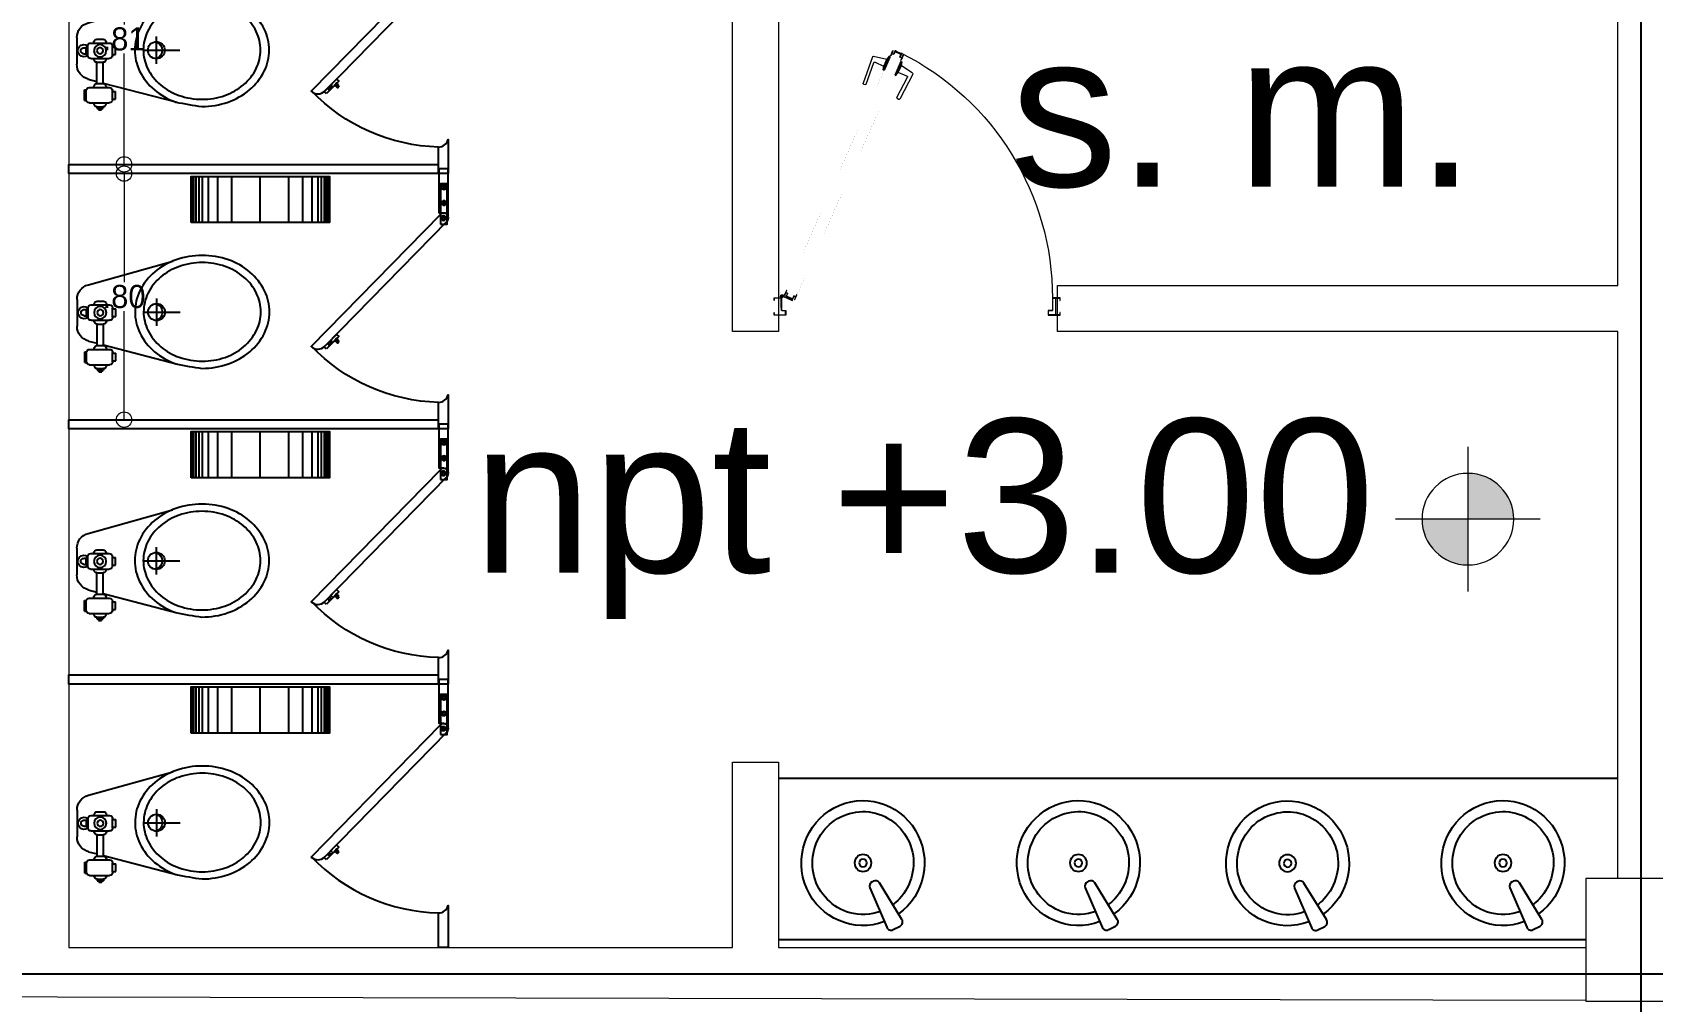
# Model space of a CAD drawing. Header units: millimetres. Extents: x 744843 to 745492, y 2520966 to 2521458.
# Drawn here: x 745421.11 to 745426.37, y 2521101.43 to 2521104.58 of the extents above; entities that cross this region are included whole.
import ezdxf

# ---------------------------------------------------------------- set-up
doc = ezdxf.new("R2010")
doc.units = ezdxf.units.MM
doc.header["$PDMODE"] = 35
doc.header["$PDSIZE"] = 1
for name, color, linetype, lineweight in [('A-Columnas_Secun', 74, 'Continuous', 20), ('A_Cotas_Interiores', 8, 'Continuous', 20), ('A_Muros', 30, 'Continuous', 20), ('A_Niveles', 1, 'Continuous', 20), ('A_Puertas', 8, 'Continuous', 0), ('A_Textos', 4, 'Continuous', 20)]:
    doc.layers.add(name, color=color, linetype=linetype, lineweight=lineweight)
for name, color, linetype in [('A_Ejes', 8, 'Continuous'), ('A_Mamparas de Baño', 43, 'Continuous'), ('A_Muebles_fijos', 8, 'Continuous')]:
    doc.layers.add(name, color=color, linetype=linetype)
doc.styles.add('Arial', font='arial.ttf', dxfattribs={"height": 1})
doc.styles.add('escal 300', font='arial.ttf', dxfattribs={"height": 0.5})
doc.dimstyles.new('EJES', dxfattribs={"dimtxt": 0.25, "dimasz": 0.25, "dimexe": 0.5, "dimexo": 0.25, "dimgap": 0.01, "dimtad": 0, "dimtih": 1, "dimtoh": 1, "dimzin": 4, "dimdsep": 46, "dimtxsty": 'Standard', "dimblk": 'ORIGIN', "dimcen": 0.09, "dimclrd": 8, "dimclre": 8, "dimclrt": 4, "dimadec": 1, "dimazin": 0, "dimtfac": 1, "dimtofl": 0, "dimtmove": 2, "dimatfit": 3, "dimfxl": 0.15, "dimtolj": 1, "dimtzin": 0, "dimlwd": -1, "dimlwe": -1, "dimarcsym": 0})

# ---------------------------------------------------------------- blocks, each defined once
blk = doc.blocks.new('niveles')
at = {"layer": 'A_Niveles'}
h = blk.add_hatch(color=256, dxfattribs=at)
h.paths.add_polyline_path([(-0.4383139003582898, 0.1738469321280718), (-0.2893174949567765, 0.1738469321280718), (-0.2893174949567765, 0.3228433375295851, 0.4142135623730951)])
h.paths.add_polyline_path([(-0.1403210895552633, 0.1738469321280718), (-0.2893174949567765, 0.1738469321280718), (-0.2893174949567765, 0.02485052672655855, 0.414213562373095)])
for p, q in [((-0.2893174949567765, 0.4091083379462361), (-0.2893174949567765, -0.06141447369009256)), ((-0.5246079820208251, 0.1738469321280718), (-0.05402700789272785, 0.1738469321280718)), ((-0.4792100731283426, 0.1738469321280718), (-0.0939138752873987, 0.1738469321280718))]:
    blk.add_line(p, q, dxfattribs=at)
blk.add_circle((-0.2893174949567765, 0.1738469321280718), 0.1489964054015132, dxfattribs=at)
at = {"layer": 'A_Textos', "ltscale": 0.0065, "width": 1.2}
blk.add_attdef('NIVEL', (0, 0), '', height=0.3, dxfattribs=at)
blk = doc.blocks.new('Porta_rollo_planta')
at = {"layer": 'A_Muebles_fijos'}
for p, q in [((0.004294411046430469, -0.1499999999068677), (0.004294411279261112, -4.656612873077393e-10)), ((0.009457122418098152, -0.1499999999068677), (0.009457122650928795, -4.656612873077393e-10)), ((0.01655583677347749, -0.1499999999068677), (0.01655583700630814, -4.656612873077393e-10)), ((0.02623588847927749, -0.1499999999068677), (0.02623588871210814, -4.656612873077393e-10)), ((0.03720664547290653, -0.1499999999068677), (0.03720664570573717, -4.656612873077393e-10)), ((0.0565667855553329, -0.1499999999068677), (0.05656678578816354, -4.656612873077393e-10)), ((0.08689768251497298, -0.1499999999068677), (0.08689768274780363, -4.656612873077393e-10)), ((0.1320713059976697, -0.1499999999068677), (0.1320713062305003, -4.656612873077393e-10)), ((0.2250000000931323, -0.1499999999068677), (0.2250000003259629, -4.656612873077393e-10)), ((0.3179286941885948, -0.1499999999068677), (0.3179286939557642, -4.656612873077393e-10)), ((0.3631023176712915, -0.1499999999068677), (0.3631023174384609, -4.656612873077393e-10)), ((0.3934332146309316, -0.1499999999068677), (0.393433214398101, -4.656612873077393e-10)), ((0.412793354713358, -0.1499999999068677), (0.4127933544805273, -4.656612873077393e-10)), ((0.423764111706987, -0.1499999999068677), (0.4237641114741564, -4.656612873077393e-10)), ((0.433444163412787, -0.1499999999068677), (0.4334441631799564, -4.656612873077393e-10)), ((0.4405428777681664, -0.1499999999068677), (0.4405428775353357, -4.656612873077393e-10)), ((0.445705589139834, -0.1499999999068677), (0.4457055889070034, -4.656612873077393e-10))]:
    blk.add_line(p, q, dxfattribs=at)
at = {"layer": 'A_Muebles_fijos', "ltscale": 0.0065}
blk.add_lwpolyline([(0.4500000000698492, -0.1499999999068677), (0.4500000000698492, 0), (0, 0), (0, -0.1499999999068677)], close=True, dxfattribs=at)
blk = doc.blocks.new('_Origin')
at = {"color": 0, "linetype": 'ByBlock', "lineweight": -2}
blk.add_line((0, 0), (-1, 0), dxfattribs=at)
blk.add_circle((0, 0), 0.5, dxfattribs=at)
blk = doc.blocks.new('*D156')
at = {"layer": 'A_Cotas_Interiores', "color": 8, "transparency": 16777216}
for p, q in [((745421.24952999, 2521104.970927153), (745421.454250991, 2521104.970927153)), ((745421.404250991, 2521104.920927153), (745421.404250991, 2521104.610927153)), ((745421.404250991, 2521104.205927154), (745421.404250991, 2521104.515927153)), ((745421.2495299955, 2521104.155927154), (745421.454250991, 2521104.155927154))]:
    blk.add_line(p, q, dxfattribs=at)
at = {"layer": 'Defpoints', "color": 0, "transparency": 16777216}
for p in [(745421.22452999, 2521104.970927153), (745421.2245299955, 2521104.155927154), (745421.404250991, 2521104.155927154)]:
    blk.add_point(p, dxfattribs=at)
at = {"layer": 'A_Cotas_Interiores', "color": 8, "transparency": 16777216, "xscale": 0.05, "yscale": 0.05, "zscale": 0.05}
for p, rotation in [((745421.404250991, 2521104.970927153), 90), ((745421.404250991, 2521104.155927154), 270)]:
    blk.add_blockref('_Origin', p, dxfattribs=dict(at, rotation=rotation))
at = {"layer": 'A_Cotas_Interiores', "color": 4, "transparency": 16777216, "insert": (745421.4042509905, 2521104.563427153), "char_height": 0.075, "attachment_point": 5}
blk.add_mtext('\\A1;.81', dxfattribs=at)
blk = doc.blocks.new('A-Mamparas_80_120')
at = {"layer": 'A_Mamparas de Baño', "color": 8}
for p, q in [((0.3567067396361381, 0.28211873723194), (0.3645466673187912, 0.2897806009277701)), ((0.3813207561615855, 0.2883256678469479), (0.3741689373273402, 0.2813362842425704))]:
    blk.add_line(p, q, dxfattribs=at)
at = {"layer": 'A_Mamparas de Baño', "ltscale": 0.0065}
for points in [[(-0.0007004152284935117, 0.6919757248833776), (-0.0007004155777394772, 0.6919757248833776), (-0.0007004144135862589, 0.8449999988079071), (0.03054958558641374, 0.8449999988079071), (0.0305495853535831, 0.7054182044230402, -0.4142135617568543), (0.02804958540946245, 0.7029182044789195), (0.01492711645551026, 0.7029182040132582)], [(0.00332109013106674, 0.6750010377727449, -1.037268795555563), (0.02621664979960769, 0.6962840449996293), (0.4447649645153433, 0.2680085757747293, -0.4142135623730951), (0.4005737057887018, 0.2685161838307977), (0.003321091062389314, 0.6750010387040675)], [(0, 0), (0.03124999988358468, -4.656612873077393e-10, 0.414213562373095), (0.03124999988358468, -4.656612873077393e-10), (0.03124999988358468, 0.02128624264150858), (0.03124999953433871, 0.08629874885082245, -0.3428375220750749), (0, 0.1105800592340529), (0, 0)]]:
    blk.add_lwpolyline(points, format="xyb", dxfattribs=at)
at = {"layer": 'A_Mamparas de Baño', "color": 8}
for points in [[(0.02514199027791619, 0.6659521171823144), (0.003444067784585059, 0.6659521171823144), (0.003444067784585059, 0.79683688422665), (0.02514199027791619, 0.79683688422665)], [(0.3950012698769569, 0.2600198034197092), (0.4021530877798796, 0.267009187489748), (0.3626641840673983, 0.3074158225208521), (0.3555123647674918, 0.3004264384508133)], [(0.3950012698769569, 0.2600198034197092), (0.4021530875470489, 0.2670091870240867), (0.3813207554630935, 0.2883256673812866), (0.3741689373273402, 0.2813362842425704)]]:
    blk.add_lwpolyline(points, close=True, dxfattribs=at)
at = {"layer": 'A_Mamparas de Baño', "color": 8, "ltscale": 0.0065}
blk.add_lwpolyline([(0.01492711645551026, 0.7029182040132582, 0.3154250637633644), (-0.0007004155777394772, 0.6919757248833776)], format="xyb", dxfattribs=at)
at = {"layer": 'A_Mamparas de Baño', "color": 8}
for points in [[(0.3537314035929739, 0.2851632214151323, 0.1359013355077227), (0.3611700301989913, 0.2946664532646537), (0.3611700301989913, 0.2946664532646537), (0.3693536682985723, 0.2862926265224814, 0.1359013354759165), (0.3596820752136409, 0.2790742535144091)], [(0.3567067396361381, 0.28211873723194, -0.1296620222317562), (0.3614766160026193, 0.2929220017977059), (0.3676167179364711, 0.2866392014548182, -0.1296619928803483), (0.3567067396361381, 0.28211873723194)]]:
    blk.add_lwpolyline(points, format="xyb", close=True, dxfattribs=at)
at = {"layer": 'A_Mamparas de Baño', "ltscale": 0.0065}
blk.add_lwpolyline([(0.0319072975544259, -4.656612873077393e-10), (1.232696767896414, -4.656612873077393e-10), (1.232696765218861, 0.02999999932944775), (0.0319072975544259, 0.02999999932944775)], close=True, dxfattribs=at)
at = {"layer": 'A_Mamparas de Baño', "color": 8}
for centre, radius in [((0.01345687336288393, 0.7858077986165881), 0.007436412641554412), ((0.01345687336288393, 0.7858077986165881), 0.004000000004656613), ((0.01345687336288393, 0.7345387265086174), 0.007436412641554412), ((0.01345687336288393, 0.7345387265086174), 0.004000000004656613), ((0.01492458523716778, 0.6854832265526056), 0.007436412641554412), ((0.01492458523716778, 0.6854832265526056), 0.004000000004656613), ((0.3853613929823041, 0.2770374198444188), 0.004000000004656611)]:
    blk.add_circle(centre, radius, dxfattribs=at)
blk.add_arc((0.01580416201613843, 0.6797208315692842), 0.5936230640352138, 271.4909818073023, 316.1783317938557, dxfattribs=at)
blk = doc.blocks.new('*D157')
at = {"layer": 'A_Cotas_Interiores', "color": 8, "transparency": 16777216}
for p, q in [((745421.2495299928, 2521104.125927154), (745421.454250991, 2521104.125927154)), ((745421.404250991, 2521104.075927154), (745421.404250991, 2521103.773427154)), ((745421.404250991, 2521103.375927154), (745421.404250991, 2521103.678427154)), ((745421.2495299928, 2521103.325927154), (745421.454250991, 2521103.325927154))]:
    blk.add_line(p, q, dxfattribs=at)
at = {"layer": 'Defpoints', "color": 0, "transparency": 16777216}
for p in [(745421.2245299928, 2521104.125927154), (745421.2245299928, 2521103.325927154), (745421.404250991, 2521103.325927154)]:
    blk.add_point(p, dxfattribs=at)
at = {"layer": 'A_Cotas_Interiores', "color": 8, "transparency": 16777216, "xscale": 0.05, "yscale": 0.05, "zscale": 0.05}
for p, rotation in [((745421.404250991, 2521104.125927154), 90), ((745421.404250991, 2521103.325927154), 270)]:
    blk.add_blockref('_Origin', p, dxfattribs=dict(at, rotation=rotation))
at = {"layer": 'A_Cotas_Interiores', "color": 4, "transparency": 16777216, "insert": (745421.4042509905, 2521103.725927154), "char_height": 0.075, "attachment_point": 5}
blk.add_mtext('\\A1;.80', dxfattribs=at)
blk = doc.blocks.new('MUBA03PL')
at = {"layer": 'A_Muebles_fijos', "linetype": 'ByBlock'}
for p, q in [((-0.0229452028182346, 0.1648572858160371), (0.04205479718176534, 0.1648572858160371)), ((-0.007945202818234805, 0.164857285816037), (-0.007945202818234694, 0.1673572858160369)), ((0.002054797181765315, 0.1823572858160371), (0.02205479718176555, 0.1823572858160371)), ((0.002054797181765426, 0.1773572858160369), (0.002054797181765426, 0.1823572858160371)), ((0.002054797181765315, 0.1773572858160369), (0.02205479718176555, 0.1773572858160369)), ((0.007054797181765431, 0.1823572858160371), (0.007054797181765431, 0.1873572858160369)), ((0.007054797181765431, 0.1873572858160369), (0.01705479718176555, 0.1873572858160369)), ((0.01705479718176555, 0.1823572858160371), (0.01705479718176555, 0.1873572858160369)), ((0.02205479718176544, 0.1773572858160369), (0.02205479718176544, 0.1823572858160371)), ((0.03205479718176545, 0.164857285816037), (0.03205479718176556, 0.167357285816037)), ((-0.03794520281823461, 0.1573572858160371), (-0.0329452028182346, 0.1573572858160371)), ((-0.03794520281823461, 0.1573572858160371), (-0.03794520281823466, 0.122357285816037)), ((-0.03794520281823466, 0.122357285816037), (-0.0329452028182346, 0.122357285816037)), ((-0.0329452028182346, 0.1548572858160371), (-0.0329452028182346, 0.1248572858160372)), ((-0.0229452028182346, 0.1148572858160372), (0.04205479718176534, 0.1148572858160372)), ((-0.007945202818234805, 0.1148572858160372), (-0.007945202818234694, 0.1123572858160372)), ((0.03205479718176545, 0.1148572858160372), (0.03205479718176556, 0.112357285816037)), ((0.05205479718176535, 0.1548572858160371), (0.05205479718176535, 0.1248572858160371)), ((0.05205479718176535, 0.152357285816037), (0.06205479718176537, 0.152357285816037)), ((0.05205479718176535, 0.1273572858160371), (0.06205479718176537, 0.1273572858160371)), ((0.06205479718176537, 0.152357285816037), (0.06205479718176537, 0.1273572858160371)), ((0.002054797181765426, 0.1023572858160372), (0.002054797181765426, 0.03289141311595196)), ((0.002054797181765315, 0.1023572858160372), (0.02205479718176555, 0.1023572858160372)), ((0.02205479718176544, 0.1023572858160372), (0.02205479718176544, 0.03289141311595196)), ((-0.04033059170738295, 0.005383637130419887), (-0.03294520281823465, 0.005383637130419887)), ((-0.03294520281823466, 0.007891413115952046), (-0.02794520281823466, 0.007891413115952046)), ((-0.03294520281823466, 0.007891413115952046), (-0.03294520281823466, -0.01710858688404809)), ((-0.02794520281823466, 0.01039141311595199), (-0.02794520281823466, -0.01960858688404803)), ((-0.01794520281823459, 0.020391413115952), (0.04205479718176535, 0.020391413115952)), ((-0.007945202818234805, 0.020391413115952), (-0.007945202818234694, 0.02289141311595195)), ((0.002054797181765315, 0.03289141311595196), (0.02205479718176555, 0.03289141311595196)), ((0.03205479718176545, 0.020391413115952), (0.03205479718176556, 0.02289141311595195)), ((0.0520547971817653, 0.01039141311595199), (0.0520547971817653, -0.01960858688404803)), ((0.0520547971817653, 0.007891413115952046), (0.06205479718176531, 0.007891413115952046)), ((0.06205479718176531, 0.007891413115952046), (0.06205479718176531, -0.01710858688404809)), ((-0.04033059170738295, -0.01459530512613914), (-0.03294520281823465, -0.01459530512613914)), ((-0.03294520281823466, -0.01710858688404809), (-0.02794520281823466, -0.01710858688404809)), ((-0.01794520281823465, -0.02960858688404804), (0.0420547971817653, -0.02960858688404804)), ((-0.007945202818234805, -0.02960858688404804), (-0.007945202818234694, -0.03210858688404799)), ((0.002054797181765315, -0.042108586884048), (0.02205479718176555, -0.042108586884048)), ((0.03205479718176545, -0.02960858688404804), (0.03205479718176556, -0.03210858688404799)), ((0.0520547971817653, -0.01710858688404809), (0.06205479718176531, -0.01710858688404809))]:
    blk.add_line(p, q, dxfattribs=at)
at = {"layer": 'A_Muebles_fijos'}
for p, q in [((0.02205479718176544, 0.1003546987438531), (0.2627113941016618, 0.1630190134186776)), ((-0.0260131474980999, 0.08783833788051987), (0.002054797181765426, 0.09514692006860795)), ((-0.06332253236307323, -0.04728450974337106), (-0.06341380049320831, 0.03939915457505696)), ((0.1949185613753887, -0.05064343990837997), (0.1948251263136989, 0.03809821249026824)), ((0.1558456998915828, -0.006272613708999564), (0.2718705232503356, -0.006272613708999564)), ((-0.02681453998927158, -0.0953771297438128), (0.2474384538254711, -0.1722323705303935))]:
    blk.add_line(p, q, dxfattribs=at)
at = {"layer": 'A_Muebles_fijos', "linetype": 'ByBlock'}
for radius in [0.01999999999999998, 0.01000000000000001]:
    blk.add_circle((0.01205479718176527, -0.004608586884048131), radius, dxfattribs=at)
for centre, radius, start, end in [((-0.0229452028182346, 0.1548572858160371), 0.01, 89.99999999999999, 180), ((0.002054797181765315, 0.1673572858160369), 0.01, 89.99999999999999, 180), ((0.02205479718176555, 0.1673572858160369), 0.01, 4.80263756900991e-13, 89.99999999999999), ((0.04205479718176534, 0.1548572858160371), 0.01, 0, 89.99999999999999), ((-0.0229452028182346, 0.1248572858160372), 0.01, 180, 270), ((0.002054797181765315, 0.1123572858160372), 0.01, 180, 270), ((0.02205479718176555, 0.1123572858160372), 0.01, 270, 359.9999999999995), ((0.04205479718176534, 0.1248572858160371), 0.01, 270, 0), ((-0.04033059170738295, -0.004616362869580122), 0.01999999999999998, 51.65327969994375, 308.3504200393738), ((-0.04033059170738295, -0.004616362869580122), 0.01000000000000001, 90, 273.7189452542223), ((-0.01794520281823465, 0.01039141311595199), 0.01, 89.99999999999999, 180), ((0.002054797181765315, 0.02289141311595195), 0.01, 89.99999999999999, 180), ((0.02205479718176555, 0.02289141311595195), 0.01, 4.80263756900991e-13, 89.99999999999999), ((0.0420547971817653, 0.01039141311595199), 0.01, 0, 89.99999999999999), ((-0.01794520281823465, -0.01960858688404803), 0.01, 180, 270), ((0.002054797181765315, -0.03210858688404799), 0.01, 180, 270), ((0.02205479718176555, -0.03210858688404799), 0.01, 270, 359.9999999999996), ((0.0420547971817653, -0.01960858688404803), 0.01, 270, 0)]:
    blk.add_arc(centre, radius, start, end, dxfattribs=at)
at = {"layer": 'A_Muebles_fijos'}
for centre, radius, start, end in [((-0.01341382820747745, 0.03945179891137113), 0.05, 104.5950874527619, 180.0603259768673), ((0.184524810032121, -0.0062835079815473), 0.02933330356188307, 290.715344643524, 69.40530744194986), ((-0.01332256007734237, -0.04723186540705691), 0.05, 180.0603259768673, 254.3452777618358)]:
    blk.add_arc(centre, radius, start, end, dxfattribs=at)
at = {"layer": 'A_Muebles_fijos', "extrusion": (0, 0, -1)}
for centre, major_axis, ratio, start_param, end_param in [((0.3304073725485254, -0.04570182197275441), (0.1555760314809, -0.1555760314808999), 0.9999999966326925, 3.227028665934461, 3.590942801391618), ((0.4730938529719609, -0.8452744620713858), (-0.7283366307909107, -0.728336630790911), 0.9999999907021602, 2.145677627044654, 2.229610440056562), ((0.3433301478981051, -0.08269839285421055), (-0.1832865381940543, -0.1832865381940544), 0.9999999979639703, 2.355141601346871, 2.690136730501941), ((0.3105746694964368, -0.02215379819753449), (0.1338062642621465, -0.1338062642621465), 0.9999999983652426, 2.813062286539549, 3.227028665452437), ((0.3149161785732034, -0.02013205288457554), (0.1168272094052414, -0.1168272094052413), 0.9999999991285307, 2.812573068989725, 3.226420716957982), ((0.3321140755324635, -0.04052650712909978), (-0.1356912155599463, -0.1356912155599464), 0.9999999975892566, 1.655624390025488, 2.019763085370978), ((0.3433194806457508, -0.07256696111070793), (-0.1596927967913729, -0.159692796791373), 0.9999999985371989, 2.019763085762261, 2.35514160160132), ((0.3433194806457508, -0.07256696111070793), (-0.1596927964754583, -0.1596927964754584), 0.9999999999735457, 2.355141602319492, 2.690520118345571), ((0.3544573908329952, -0.04050298192086499), (-0.1356912152448646, -0.1356912152448647), 0.9999999989022021, 2.690520117912109, 3.054658814408185), ((0.3716123036465618, -0.02007235790151041), (0.1168272097048319, -0.1168272097048318), 0.9999999975583393, 4.625455141423581, 5.039302787534082), ((0.3759580604855913, -0.02208495716112535), (0.133806264363742, -0.133806264363742), 0.9999999993430027, 4.624847192727369, 5.038813570977103), ((0.2799831939519394, -0.007116444115665366), (-0.1097027336416219, -0.109702733641622), 0.9999999992025753, 0.7843452757709377, 1.242265960643167), ((0.2883868975223053, -0.007107596085545231), (0.09592937184290672, -0.09592937184290669), 0.9999999988332957, 2.355141601623339, 2.812573068954697), ((0.3981140993892226, -0.006992065520164181), (0.0959293720210988, -0.09592937202109876), 0.9999999996812432, 5.039302788123447, 5.496734255637105), ((0.4065178028431732, -0.006983217490044047), (-0.1097027335149631, -0.1097027335149631), 0.9999999993706251, 3.468017244253223, 3.925937929276904), ((0.194871843898018, -0.006272613708999564), (-0.01940852226107381, -0.01940852226107382), 0.9999999970009227, 4.712388978885151, 10.99557428606474), ((0.2883868975223053, -0.007107596085545231), (-0.09592937184925979, -0.09592937184925986), 0.9999999993349574, 0.3269138088074341, 0.7843452757443146), ((0.4065178028431732, -0.006983217490044047), (-0.1097027336564993, -0.1097027336564994), 0.9999999992042511, 3.92593792936009, 4.383858614149694), ((0.3105429364259366, 0.007985295089754652), (0.1338062646021851, -0.1338062646021851), 0.9999999979794557, 1.48325453886102, 1.897220916489769), ((0.3148886931485507, 0.005972696295800994), (-0.116827209371956, -0.116827209371956), 0.9999999996009404, -0.08693383875372485, 0.3269138086451402), ((0.3715848183383245, 0.006032390813204835), (-0.1168272097376901, -0.1168272097376902), 0.9999999971155697, 4.383369397565613, 4.797217043435799), ((0.3759263274150911, 0.008054136591825078), (-0.1338062644228365, -0.1338062644228365), 0.9999999991559471, 4.383858614643572, 4.797824992432891), ((0.3303260087159473, 0.03157502954346258), (0.1555760328729453, -0.1555760328729452), 0.9999999913887098, 1.119340407866279, 1.483254539749225), ((0.3320436059621173, 0.02640332031515558), (-0.1356912151719567, -0.1356912151719568), 0.9999999990756723, -0.4510725355538303, -0.08693383889264572), ((0.3431815162657771, 0.05846729903933723), (-0.1596927958941701, -0.1596927958941702), 0.9999999985112853, -0.7864510518725603, -0.4510725356487646), ((0.3431815162657771, 0.05846729903933723), (0.1596927959293301, -0.1596927959293301), 0.9999999998339548, 0.448966759555751, 0.7843452757497144), ((0.354386921262649, 0.02642684505772908), (0.1356912151177428, -0.1356912151177427), 0.9999999897916193, 0.08482806378889209, 0.4489667633101463), ((0.3431708488970074, 0.06859873124850113), (0.1832865396773095, -0.1832865396773094), 0.9999999968286647, 0.7843452771556515, 1.119340405751284), ((0.3431708488970074, 0.06859873124850113), (0.1832865382600372, -0.1832865382600371), 0.9999999988987636, 0.4493501469668698, 0.7843452761206043)]:
    blk.add_ellipse(centre, major_axis=major_axis, ratio=ratio, start_param=start_param, end_param=end_param, dxfattribs=at)
at = {"layer": 'A_Muebles_fijos', "extrusion": (0, 0, -0.9999999999999998)}
for centre, major_axis, ratio, start_param, end_param in [((0.3561749881955806, -0.04567469161483328), (-0.1555760314498242, -0.1555760314498243), 0.9999999965482356, 2.69013672992562, 3.054050865493487), ((0.3981140993892226, -0.006992065520164181), (-0.09592937199169634, -0.09592937199169642), 0.9999999993788391, 3.925937929312166, 4.383369396296293), ((0.3560936242465872, 0.031602160367045), (-0.1555760323957658, -0.1555760323957659), 0.9999999943684958, -1.485360315215316, -1.121446182339457)]:
    blk.add_ellipse(centre, major_axis=major_axis, ratio=ratio, start_param=start_param, end_param=end_param, dxfattribs=at)
at = {"layer": 'A_Muebles_fijos', "extrusion": (0, 0, -0.9999999999999999)}
blk.add_ellipse((0.2799831939519394, -0.007116444115665366), major_axis=(-0.1097027335683896, -0.1097027335683897), ratio=0.9999999997562181, start_param=0.3264245905463146, end_param=0.7843452754941169, dxfattribs=at)
blk = doc.blocks.new('lavabo_d')
at = {"layer": 'A_Muebles_fijos'}
blk.add_lwpolyline([(0.1206546174346674, 0.2052571751652752, -0.4408869904041248), (0.1264875541902156, 0.1834479463786198), (0.053211973228069, 0.06451479091263883, -0.38803382916706), (0.03328632493096997, 0.05918561950397674), (0.02928648660640975, 0.06126269679713419, -0.3880338267183646), (0.02218406523362559, 0.08062728112043266), (0.07733589197514742, 0.2089719255760745, -0.4408870790228789), (0.09853102136770883, 0.2167457431426462)], format="xyb", close=True, dxfattribs=at)
for radius in [0.02749026077857419, 0.01248713432857419]:
    blk.add_circle((0, 0), radius, dxfattribs=at)
blk.add_ellipse((-4.76930798818989e-05, 0.0001081103196878264), major_axis=(0, 0.203), ratio=0.9852216748768474, start_param=-0.3545707191975582, end_param=5.666740714622119, dxfattribs=at)
blk.add_open_spline([(0.05690136378586098, 0.1572461931498531), (0.02504481988019473, 0.1692169327047716), (-0.01043774463113385, 0.1708063885922659), (-0.0981758766033485, 0.1465221006269024), (-0.1439568384256694, 0.1000367251927209), (-0.1737873990485633, -0.01261175221211154), (-0.1570988238499649, -0.07648793756856882), (-0.07664566776544415, -0.1591295968136609), (-0.01457901925290334, -0.1765323007745473), (0.09583029777642789, -0.147842377442342), (0.1423104259598184, -0.1020962472855823), (0.1738652934685797, 0.01005820154172284), (0.1581612336099111, 0.07419725616550843), (0.1113291754502054, 0.1238275629443836), (0.1033747211632436, 0.1307899657423101), (0.09485058323912739, 0.1369203844246104)], degree=3, knots=[-0.3545707191975582, -0.3545707191975582, -0.3545707191975582, -0.3545707191975582, 0.2662183712883734, 0.2662183712883734, 1.308218955082014, 1.308218955082014, 2.350219538875654, 2.350219538875654, 3.392220122669295, 3.392220122669295, 4.434220706462936, 4.434220706462936, 5.476221290256577, 5.476221290256577, 5.666740714622119, 5.666740714622119, 5.666740714622119, 5.666740714622119], dxfattribs=at)
blk = doc.blocks.new('puerta 100')
at = {"layer": 'A_Puertas'}
for p, q in [((0.3387263960435449, 0.8689334043445662), (0.331663605805064, 0.8527008344793752)), ((0.333004574814677, 0.8485337449141693), (0.3704279615572587, 0.8240962625317968)), ((0.3416515155887405, 0.8704941694423097), (0.386402307956758, 0.8608104866190056)), ((0.4021821689993604, 0.8857602429835454), (0.36270717427749, 0.7950339748226491)), ((0.3900099288883437, 0.8691019622090552), (0.3665986211644006, 0.8152952277168787)), ((0.4077200989056494, 0.8833506896938247), (0.368245104183779, 0.7926244220129917)), ((0.4021821689993604, 0.8857602429835454), (0.3900099288883437, 0.8691019622090552)), ((0.4077200989056494, 0.8833506896938247), (0.4021821689993604, 0.8857602429835454)), ((0.4487855609544774, 0.8654831057587237), (0.4093105535109326, 0.7747568428785224)), ((0.4120611916920267, 0.8882265195788184), (0.4101948860610269, 0.8890385493328893)), ((0.4448941107071245, 0.8452218528644941), (0.4214827960222653, 0.7914151212526966)), ((0.4432476346486623, 0.8678926604886339), (0.4232895983018212, 0.8220226569773305)), ((0.4487855608344616, 0.8654831057587237), (0.4433342817325875, 0.8678549572863838)), ((0.4436532894783107, 0.8722259196039943), (0.4448974927522473, 0.8716845667546559)), ((0.4487855609544774, 0.8654831057587237), (0.4448941107071245, 0.8452218528644941)), ((0.36270717427749, 0.7950339748226491), (0.3665986211644006, 0.8152952277168787)), ((0.368245104183779, 0.7926244220129917), (0.36270717427749, 0.7950339748226491)), ((0.4093105535109326, 0.7747568428785224), (0.4214827960222653, 0.7914151212526966)), ((0.4687020679955016, 0.7894917610725485), (0.425312119612912, 0.8002161637486258)), ((0.4788760105435996, 0.8107877867968428), (0.4412864891754598, 0.8369303772744445)), ((0.4797279157858227, 0.8075836382076607), (0.4726651230270101, 0.7913510693025959)), ((0.4037726238446752, 0.7771663966483063), (0.4093105535109326, 0.7747568428785224)), ((0, 0.000844227937386211), (0, -0.05543763455502766)), ((0.007892104307400812, 0.00357431125318267), (0.007892104307400812, 0.001754255869339425)), ((0.007892104307400812, 0.000844227937386211), (0.007892104307400812, -0.02997718457631844)), ((0.009173524479583368, 0.002770601474132738), (0.009173524479583368, 0.001754255869339425)), ((0.009173524479583368, 0.000844227937386211), (0.009173524479583368, -0.02997718457631844)), ((0.01628814485961015, 0.00648995483121307), (0.04602976229771511, -0.00645062160322961)), ((0.01637241563078055, 0.007850749130101552), (0.04654101182505028, -0.005275605515260055)), ((0.02630189608436885, 0.02692096382763583), (0.01973031981627351, 0.01181736238992092)), ((0.02108501827286691, 0.0123506136929866), (0.0239600835502455, 0.01895843953201452)), ((0.0239600835502455, 0.01895843953201452), (0.0296239337893491, 0.01649409855149456)), ((0.02437080640691458, 0.01990241465187565), (0.02724587168429316, 0.02651024049090357)), ((0.03097863272600567, 0.01702734985456025), (0.02437080640691458, 0.01990241465187565)), ((0.0296239337893491, 0.01649409855149456), (0.02469525134824601, 0.005166397113160992)), ((0.02469525134824601, 0.005166397113160992), (0.04640667862498884, -0.004280243952249741)), ((0.02724587168429316, 0.02651024049090357), (0.02600166793029333, 0.02705159334024204)), ((0.02724587168429316, 0.02651024049090357), (0.02630189608436885, 0.02692096382763583)), ((0.02687139695836711, 0.007587598655948938), (0.03097863272600567, 0.01702734985456025)), ((0.04669487447545086, -0.001037595255934083), (0.02687139695836711, 0.007587598655948938)), ((0.04640667862498884, -0.004280243952249741), (0.05133536106609193, 0.00704745748608383)), ((0.05080210928296306, 0.008402155942677226), (0.04669487447545086, -0.001037595255934083)), ((0.05740993512199098, 0.005527091145361825), (0.05080210928296306, 0.008402155942677226)), ((0.05133536106609193, 0.00704745748608383), (0.05699921178525871, 0.004583116025500694)), ((0.05699921178525871, 0.004583116025500694), (0.05412414698794331, -0.00202470933346404)), ((0.05465739877107217, -0.003379408270120618), (0.06122897503916751, 0.01172419364765748)), ((0.06028499991930638, 0.01213491698438974), (0.05740993512199098, 0.005527091145361825)), ((0.06028499991930638, 0.01213491698438974), (0.06152920367330621, 0.01159356365498809)), ((0.06122897503916751, 0.01172419364765748), (0.06028499991930638, 0.01213491698438974)), ((0.9999994890639541, 0.0008980420600507707), (0.9999994890639541, -0.0553838204323631)), ((0.007892104307400812, -0.02997718457631844), (0.007995050016444984, -0.03008013028536261)), ((0.007995050016444984, -0.03008013028536261), (0.00907057925060238, -0.03008013028536261)), ((0.00907057925060238, -0.03008013028536261), (0.009173524479583368, -0.02997718457631844)), ((0.04616523180733022, -0.006397296184885131), (0.04659433676333158, -0.005411075024875167)), ((0.04659433676333158, -0.005411075024875167), (0.04654101182505028, -0.005275605515260055))]:
    blk.add_line(p, q, dxfattribs=at)
at = {"layer": 'A_Puertas', "const_width": 5.097994788716439e-05}
for points in [[(0.02283751148461681, 0.01378374103187901), (0.02162352866810007, 0.01099361765400036, -1), (0.01976416091021804, 0.01180262829071468), (0.4036520377339162, 0.8730878116006091), (0.4162756025253498, 0.9021008342658123, -1), (0.4181349712433582, 0.9012918231490348), (0.4169209884268414, 0.8985016997711561), (0.4173417090793554, 0.89831864447861), (0.4185556918958721, 0.9011087678564886, 0.9999999999999999), (0.4158548818728359, 0.9022838900384216), (0.4032313170814023, 0.8732708673732184), (0.01934343977764096, 0.011985684063324, 0.9999999999999999), (0.02204424980067715, 0.01081056188139105), (0.02325823213713071, 0.01360068525926969)], [(0.05397816505475143, 0.0002344440015935435), (0.05276418271829787, -0.002555679376285098, 1), (0.0546235509562431, -0.003364690493062596), (0.4385114282600044, 0.8579204928168318), (0.4511349930514381, 0.886933515482035, 1), (0.4492756243334297, 0.8877425265988125), (0.4480616419969761, 0.8849524032209338), (0.4476409213444622, 0.88513545851348), (0.4488549036809157, 0.8879255823714218, -0.9999999999999999), (0.4515557141840151, 0.8867504597094257), (0.4389321489125184, 0.8577374370442225), (0.05504427160875699, -0.003547746265671914, -0.9999999999999999), (0.05234346206578398, -0.002372624083738964), (0.05355744440223754, 0.000417499774202861)]]:
    blk.add_lwpolyline(points, format="xyb", close=True, dxfattribs=at)
at = {"layer": 'A_Puertas'}
for points in [[(0.4440277637241735, 0.8911485609588858), (0.4242042862070898, 0.8997737548707688), (0.4200970509195144, 0.8903340041522207), (0.4134892250804865, 0.8932090684694729), (0.4106141607632343, 0.8866012431105081), (0.4096701851633099, 0.8870119664472405), (0.4162417623915317, 0.9021155683650185, -2.414213562373095), (0.4167750132145341, 0.900760869428362), (0.4138999488972819, 0.8941530440693972), (0.4195637996164487, 0.891688702608814), (0.4253139287310163, 0.9049043542868699), (0.4262579038508775, 0.9044936304700745), (0.4254364566973498, 0.9026056802303523), (0.4452599342144335, 0.8939804863184692), (0.4460813813679612, 0.8958684365581915), (0.4470253560077592, 0.8954577132214592), (0.4412752264131283, 0.8822420615434033), (0.4469390776123583, 0.8797777205628834), (0.4498141419296106, 0.8863855464019114, -2.414213562373095), (0.4511688408662671, 0.886918797704977), (0.4445972645981718, 0.8718151962672621), (0.4436532894783107, 0.8722259196039943), (0.4465283537955629, 0.8788337454430223), (0.439920527956535, 0.8817088102403376)], [(-0.01529398441468318, -0.007440317940619802), (-0.01529398441468318, 0.0007394018208550454, -0.414213562373095), (-0.01427151944449882, 0.001761866791039401), (0.009173524479583368, 0.001761866791039401, -0.414213562373095), (0.01019598944976772, 0.0007394018208550454), (0.01019598944976772, -0.03901922551089341, 0.414213562373095), (0.01121845490001526, -0.04004169048107777), (0.02344790990128345, -0.04004169048107777, -0.414213562373095), (0.02447037535153099, -0.04106415545126212), (0.02447037535153099, -0.05533280891855968, -0.414213562373095), (0.02344790990128345, -0.05635527388874403), (-0.01427151944449882, -0.05635527388874403, -0.414213562373095), (-0.01529398441468318, -0.05533280891855968), (-0.01529398441468318, -0.04715308915708483), (-0.0143763450809668, -0.04715308915708483), (-0.0143763450809668, -0.05533280891855968, 0.4142135623648038), (-0.01427151944449882, -0.05543763455502766), (0.02344790990128345, -0.05543763455502766, 0.4142135623648037), (0.02355273601781462, -0.05533280891855968), (0.02355273601781462, -0.04106415545126212, 0.4142135623648036), (0.02344790990128345, -0.04095932933473095), (0.01121845490001526, -0.04095932933473095, -0.4142135623735431), (0.009278350596114534, -0.03901922551089341), (0.009278350596114534, 0.0007394018208550454, 0.4142135623648038), (0.009173524479583368, 0.000844227937386211), (-0.01427151944449882, 0.000844227937386211, 0.4142135623648038), (-0.0143763450809668, 0.0007394018208550454), (-0.0143763450809668, -0.007440317940619802)], [(1.015293473478637, -0.007386503337892058), (1.015293473478637, 0.0007932164235827879, 0.414213562373095), (1.01427100802839, 0.001815681393767144), (0.9908259641043075, 0.001815681393767144, 0.414213562373095), (0.9898034991341231, 0.0007932164235827879), (0.9898034991341231, -0.03896541090816567, -0.414213562373095), (0.9887810341639388, -0.03998787587835002), (0.9765515786826074, -0.03998787587835002, 0.414213562373095), (0.975529113712423, -0.04101034084853437), (0.975529113712423, -0.05527899431583193, 0.414213562373095), (0.9765515786826074, -0.05630145928601629), (1.01427100802839, -0.05630145928601629, 0.414213562373095), (1.015293473478637, -0.05527899431583193), (1.015293473478637, -0.04709927455435708), (1.014375834144921, -0.04709927455435708), (1.014375834144921, -0.05527899431583193, -0.4142135623648038), (1.01427100802839, -0.0553838204323631), (0.9765515786826074, -0.0553838204323631, -0.4142135623648037), (0.9764467530461394, -0.05527899431583193), (0.9764467530461394, -0.04101034084853437, -0.4142135623648036), (0.9765515786826074, -0.0409055152120664), (0.9887810341639388, -0.0409055152120664, 0.4142135623735431), (0.9907211384678395, -0.03896541090816567), (0.9907211384678395, 0.0007932164235827879, -0.4142135623648038), (0.9908259641043075, 0.0008980420600507707), (1.01427100802839, 0.0008980420600507707, -0.4142135623648038), (1.014375834144921, 0.0007932164235827879), (1.014375834144921, -0.007386503337892058)]]:
    blk.add_lwpolyline(points, format="xyb", close=True, dxfattribs=at)
blk.add_circle((0.01123808948419143, 0.007485699004580068), 0.002058915064313975, dxfattribs=at)
for centre, radius, start, end in [((-0.01322398917538297, -0.007288200319888663), 1.013270064710449, 0.514789719466667, 63.01507924801138), ((0.3350647630832475, 0.8514960199095233), 0.003608247422680413, 160.4939884755998, 235.1823521468592), ((0.3411004808251314, 0.8680054450926094), 0.002548997394358219, 77.5154119334378, 158.6509511256024), ((0.4694652001939945, 0.7930183853838862), 0.003608247422680413, 257.7899286922245, 332.4782923605218), ((0.4774306612761365, 0.8086881786200805), 0.002548997394358219, 334.321329709266, 55.45686891582216), ((0.01123808948419143, 0.007485699004580068), 0.005147287660784938, 246.3531889063212, 229.4547637067426), ((0.02067429493613464, 0.01140663857312547), 0.001029457532156416, 156.4861441117623, 66.48614411176237), ((0.05371342365121105, -0.002968684933388353), 0.001029457532156874, 66.48614411176237, 336.4861441117624)]:
    blk.add_arc(centre, radius, start, end, dxfattribs=at)
blk = doc.blocks.new('puerta90-flat-1')
at = {"layer": 'A_Puertas'}
for p, q in [((-0.09630828804812097, 0.7607816127201374), (-0.09630828804812097, 0.8153750193377789)), ((-0.08865294686994218, 0.7906783827420156), (-0.08855308953216934, 0.7907782401962038)), ((-0.08865294686994218, 0.7607816127201374), (-0.08865294686994218, 0.7906783827420156)), ((-0.08855308953216934, 0.7907782401962038), (-0.08750982617503666, 0.7907782401962038)), ((-0.08750982617503666, 0.7907782401962038), (-0.0874099693029251, 0.7906783827420156)), ((-0.0874099693029251, 0.7607816127201374), (-0.0874099693029251, 0.7906783827420156)), ((0.8036912163951371, 0.7607294126719069), (0.8036912163951371, 0.8153228192895483)), ((-0.08865294686994218, 0.7581334319038149), (-0.08865294686994218, 0.7598988857425582)), ((-0.0874099693029251, 0.758913030273078), (-0.0874099693029251, 0.7598988857425582)), ((-0.08050878753429913, 0.7553052574002947), (-0.05165941861933732, 0.7678576165417041)), ((-0.08042704488626384, 0.7539852868139576), (-0.0511635065778222, 0.7667178509363737)), ((-0.0707954488462832, 0.7354871786737647), (-0.07716987782633566, 0.7501376724175941)), ((-0.07585582032344007, 0.7496204184207897), (-0.07306700700438284, 0.743210827473348)), ((-0.07306700700438284, 0.743210827473348), (-0.06757307227245235, 0.7456012383408677)), ((-0.06625901430389547, 0.7450839843440633), (-0.07266860583341384, 0.7422951714906674)), ((-0.07266860583341384, 0.7422951714906674), (-0.06987979251435661, 0.7358855806596409)), ((-0.07235389424032235, 0.7565891085032206), (-0.05129380978188181, 0.7657523504530843)), ((-0.06757307227245235, 0.7456012383408677), (-0.07235389424032235, 0.7565891085032206)), ((-0.05101425980693364, 0.7626069811012428), (-0.07024303299850487, 0.7542405427738856)), ((-0.07024303299850487, 0.7542405427738856), (-0.06625901430389547, 0.7450839843440633)), ((-0.05152801319501066, 0.7678058910023253), (-0.05111178138768935, 0.7668492567099463)), ((-0.05129380978188181, 0.7657523504530843), (-0.04651298781401181, 0.7547644801743161)), ((-0.05111178138768935, 0.7668492567099463), (-0.0511635065778222, 0.7667178509363737)), ((-0.04703024204364681, 0.7534504225550052), (-0.05101425980693364, 0.7626069811012428)), ((-0.04062065097978973, 0.7562392352919858), (-0.04703024204364681, 0.7534504225550052)), ((-0.04651298781401181, 0.7547644801743161), (-0.04101905261642003, 0.7571548910418358)), ((-0.04101905261642003, 0.7571548910418358), (-0.04380786546981597, 0.7635644819892775)), ((-0.04329061124018097, 0.7648785397250037), (-0.03691618226012849, 0.7502280460975896)), ((-0.03783183812639379, 0.749829644344544), (-0.04062065097978973, 0.7562392352919858)), ((-0.03783183812639379, 0.749829644344544), (-0.03662496048501396, 0.7503547567248177)), ((-0.03691618226012849, 0.7502280460975896), (-0.03783183812639379, 0.749829644344544)), ((-0.06987979251435661, 0.7358855806596409), (-0.07108667015573644, 0.7353604682793673)), ((-0.06987979251435661, 0.7358855806596409), (-0.0707954488462832, 0.7354871786737647)), ((0.2880900321760151, 0.1081760296437722), (0.3227213869103167, 0.04209177569279632)), ((0.2937039911047492, 0.1143873707696628), (0.2889815057859693, 0.1111364605676215)), ((0.3394652876303468, 0.03256409755701384), (0.2973343158372614, 0.1134221550382506)), ((0.2089524545007322, -0.02422203064637074), (0.178508297190902, 0.0617209593837913)), ((0.1802766561740015, 0.0650351423609834), (0.1858743500196312, 0.06627454167025348)), ((0.1886481164255116, 0.06490885618401876), (0.2133945986860368, -0.005476305370422097)), ((0.2170358492293332, -0.006464548168906958), (0.2451468874932203, 0.00675810175741276)), ((0.2467514915623639, 0.02017774096017888), (0.2431702968896303, 0.01861956320496461)), ((0.2431702968896303, 0.01861956320496461), (0.2456867658764992, 0.005517286372167973)), ((0.2625295921460662, -0.02587433996816912), (0.2431702968896303, 0.01861956320496461)), ((0.2546582102076087, -0.01510198506733218), (0.2456867658764992, 0.005517286372167973)), ((0.2661107868187997, -0.02431616232937017), (0.2467514915623639, 0.02017774096017888)), ((0.2812132012330864, 0.03517202928921392), (0.2847943959058199, 0.03673020692801288)), ((0.3005724964895222, -0.009321874000335129), (0.2812132012330864, 0.03517202928921392)), ((0.2847943959058199, 0.03673020692801288), (0.2926657773786161, 0.02595785202717593)), ((0.3041536911622558, -0.007763696245120855), (0.2847943959058199, 0.03673020692801288)), ((0.3209624291629467, 0.03875390219761243), (0.2921258989953373, 0.02719866741242072)), ((0.3016372217097256, 0.005338580587675779), (0.2926657773786161, 0.02595785202717593)), ((0.3041536911622558, -0.007763696245120855), (0.3016372217097256, 0.005338580587675779)), ((0.3386389390797291, 0.02945607330909183), (0.3021771005586658, 0.004097765202430992)), ((0.2117898204595718, -0.02573597279118189), (0.2551980890565488, -0.01634280045257697)), ((0.2625295921460662, -0.02587433996816912), (0.2546582102076087, -0.01510198506733218)), ((0.2661107868187997, -0.02431616232937017), (0.2625295921460662, -0.02587433996816912)), ((0.268918026820657, -0.02746919914355317), (0.2677111491792772, -0.02799431152382681)), ((0.3005724964895222, -0.009321874000335129), (0.3041536911622558, -0.007763696245120855)), ((0.3009659816742811, -0.01352513545865008), (0.3021728588499997, -0.01300002307837644))]:
    blk.add_line(p, q, dxfattribs=at)
for points in [[(-0.1111434529303637, 0.768817622105388), (-0.1111434529303637, 0.7608832939367574, 0.414213562373095), (-0.1101516619092848, 0.7598915027992632), (-0.0874099693029251, 0.7598915027992632, 0.414213562373095), (-0.08641817828184628, 0.7608832939367574), (-0.08641817828184628, 0.799449162332138, -0.414213562373095), (-0.08542638679510617, 0.8004409534696322), (-0.07356381544387602, 0.8004409534696322, 0.414213562373095), (-0.07257202395713591, 0.801432744490711), (-0.07257202395713591, 0.8152733382375743, 0.414213562373095), (-0.07356381544387602, 0.8162651292586531), (-0.1101516619092848, 0.8162651292586531, 0.414213562373095), (-0.1111434529303637, 0.8152733382375743), (-0.1111434529303637, 0.8073390099525284), (-0.1102533427766588, 0.8073390099525284), (-0.1102533427766588, 0.8152733382375743, -0.4142135623648038), (-0.1101516619092848, 0.8153750193377789), (-0.07356381544387602, 0.8153750193377789, -0.4142135623648037), (-0.0734621341108408, 0.8152733382375743), (-0.0734621341108408, 0.801432744490711, -0.4142135623648036), (-0.07356381544387602, 0.8013310632740911), (-0.08542638679510617, 0.8013310632740911, 0.4142135623735431), (-0.08730828796988988, 0.799449162332138), (-0.08730828796988988, 0.7608832939367574, -0.4142135623648038), (-0.0874099693029251, 0.7607816127201374), (-0.1101516619092848, 0.7607816127201374, -0.4142135623648038), (-0.1102533427766588, 0.7608832939367574), (-0.1102533427766588, 0.768817622105388)], [(0.8185263812773798, 0.7687654220571574), (0.8185263812773798, 0.7608310937721114, -0.414213562373095), (0.8175345897906396, 0.7598393027510326), (0.7947928971842799, 0.7598393027510326, -0.414213562373095), (0.7938011061632011, 0.7608310937721114), (0.7938011061632011, 0.7993969622839074, 0.414213562373095), (0.7928093151421223, 0.8003887533049863), (0.7809467433252308, 0.8003887533049863, -0.414213562373095), (0.779954952304152, 0.8013805444424804), (0.779954952304152, 0.8152211381893437, -0.414213562373095), (0.7809467433252308, 0.8162129292104225), (0.8175345897906396, 0.8162129292104225, -0.414213562373095), (0.8185263812773798, 0.8152211381893437), (0.8185263812773798, 0.8072868099042978), (0.8176362711236749, 0.8072868099042978), (0.8176362711236749, 0.8152211381893437, 0.4142135623648038), (0.8175345897906396, 0.8153228192895483), (0.7809467433252308, 0.8153228192895483, 0.4142135623648037), (0.7808450624578569, 0.8152211381893437), (0.7808450624578569, 0.8013805444424804, 0.4142135623648036), (0.7809467433252308, 0.8012788633422758), (0.7928093151421223, 0.8012788633422758, -0.4142135623735431), (0.794691216316906, 0.7993969622839074), (0.794691216316906, 0.7608310937721114, 0.4142135623648038), (0.7947928971842799, 0.7607294126719069), (0.8175345897906396, 0.7607294126719069, 0.4142135623648038), (0.8176362711236749, 0.7608310937721114), (0.8176362711236749, 0.7687654220571574)], [(0.3013292216927681, -0.03188009768931011), (0.2821004485011969, -0.04024653590025196), (0.2781164302722487, -0.03108997735401431), (0.2717068392083917, -0.03387879009099493), (0.268918026820657, -0.02746919914355317), (0.2680023704887304, -0.02786760101301411), (0.2743768004001055, -0.04251809464042822, 2.414213562373095), (0.2748940536984179, -0.04120403690470198), (0.2721052413106833, -0.03479444607367554), (0.277599176508275, -0.03240403497332522), (0.2831768017494056, -0.04522321698462406), (0.2840924576156709, -0.04482481511516312), (0.283295653876749, -0.04299350338263253), (0.3025244270683203, -0.03462706517169067), (0.3033212308072422, -0.03645837690422127), (0.3042368862078462, -0.03605997515117565), (0.2986592605010543, -0.02324079313987681), (0.3041531961643074, -0.02085038227235714), (0.306942008552042, -0.02725997321979889, 2.414213562373095), (0.3082560665205989, -0.02777722721660325), (0.3018816375405464, -0.01312673370560447), (0.3009659816742811, -0.01352513545865008), (0.3037547940620158, -0.01993472628967652), (0.2973452029981587, -0.02272353914307246)]]:
    blk.add_lwpolyline(points, format="xyb", close=True, dxfattribs=at)
at = {"layer": 'A_Puertas', "const_width": 4.945054945054945e-05}
for points in [[(-0.07415590190804267, 0.7482302850184794), (-0.0753334652400639, 0.7509367046950217, 1), (-0.07713705196520948, 0.7501519640281629), (0.2621647674822185, -0.01436117081178168), (0.2744096253299091, -0.04250380291344413, 1), (0.2762132129863772, -0.04171906213016996), (0.275035649654356, -0.03901264245362768), (0.2754437486872945, -0.03883507858702728), (0.2766213120193157, -0.04154149826356957, -0.9999999999999999), (0.2740015262969706, -0.04268136689645985), (0.26175666844928, -0.01453873479479739), (-0.07754515146380925, 0.7499744000451471, -0.9999999999999999), (-0.07492536574146413, 0.7511142686780374), (-0.07374780287510418, 0.7484078490014952)], [(-0.04394946794501209, 0.7613731031378563), (-0.04512703081137204, 0.7640795229308139, -1), (-0.04332344362056517, 0.7648642635976728), (0.2959783762925241, 0.0003511287577282474), (0.3082232341402147, -0.02779150334393421, -1), (0.3064196464837465, -0.02857624412720838), (0.3052420836173866, -0.02586982433425078), (0.3048339845844481, -0.02604738820085117), (0.3060115474508081, -0.0287538081102241, 0.9999999999999999), (0.3086313336388145, -0.02761393947733382), (0.2963864753254626, 0.0005286927407439634), (-0.04291534458762669, 0.7650418275806885, 0.9999999999999999), (-0.04553512984431052, 0.7639019589477982), (-0.04435756697795057, 0.7611955391548406)]]:
    blk.add_lwpolyline(points, format="xyb", close=True, dxfattribs=at)
at = {"layer": 'A_Puertas'}
blk.add_circle((-0.08540734124845528, 0.7543393857849594), 0.001997147612384556, dxfattribs=at)
for centre, radius, start, end in [((-0.08540734124845528, 0.7543393857849594), 0.004992869030961389, 130.5452362975975, 113.6468110935084), ((-0.07625422196007037, 0.7505360741706397), 0.0009985738061917238, 293.5138558908804, 203.5138558945246), ((-0.04420626710644626, 0.7644801379719581), 0.0009985738061921675, 23.51385589452461, 293.5138558908804), ((-0.0963099304354813, 0.7598925284182485), 0.8901117869995896, 296.7162829772329, 0.05889687832779014), ((0.2903834936440859, 0.1090998405197467), 0.002472527472527473, 124.5431237205515, 201.9396771351126), ((0.2951059789628658, 0.1123507508382033), 0.002472527472527473, 25.67866292518696, 124.5431237205515), ((0.1808111598947022, 0.06262107974177411), 0.002472527472527472, 102.4845880651464, 201.3490488618191), ((0.1864088532746706, 0.0638604790510442), 0.002472527472527472, 25.08803465612039, 102.4845880651464), ((0.320427925442246, 0.04116796481682172), 0.002472527472527473, 282.4845880651464, 21.93967713511263), ((0.3372369507559512, 0.03149269324055126), 0.002472527472527473, 304.5431237205514, 25.67866292518696), ((0.2112553167388711, -0.02332191028838793), 0.002472527472527472, 201.3490488618191, 282.4845880651464), ((0.2156338613712165, -0.004427928237447532), 0.002472527472527472, 205.0880346561204, 304.5431237205514)]:
    blk.add_arc(centre, radius, start, end, dxfattribs=at)

msp = doc.modelspace()

# ---------------------------------------------------------------- linework, layer by layer
at = {"layer": 'A-Columnas_Secun'}
msp.add_lwpolyline([(745426.5545878636, 2521101.834731724), (745426.1548782217, 2521101.834731724), (745426.1548782217, 2521101.435022082), (745426.5545878636, 2521101.435022082)], close=True, dxfattribs=at)
at = {"layer": 'A_Cotas_Interiores'}
msp.add_line((745421.2245299928, 2521104.125927154), (745421.2245299928, 2521103.325927154), dxfattribs=at)
at = {"layer": 'A_Ejes'}
msp.add_line((745426.3345001081, 2521057.850764904), (745426.333764229, 2521173.137608745), dxfattribs=at)
at = {"layer": 'A_Ejes', "ltscale": 0.5}
msp.add_line((745296.0204129604, 2521101.524676683), (745459.3526146007, 2521101.524676682), dxfattribs=at)
at = {"layer": 'A_Mamparas de Baño', "color": 8}
for p, q in [((745422.0759060018, 2521101.924252823), (745422.0830578207, 2521101.917263439)), ((745422.1005200184, 2521101.918045892), (745422.0926800907, 2521101.925707756))]:
    msp.add_line(p, q, dxfattribs=at)
at = {"layer": 'A_Mamparas de Baño', "ltscale": 0.0065}
for points in [[(745422.4579271732, 2521102.32790288), (745422.4579271736, 2521102.32790288), (745422.4579271724, 2521102.480927153), (745422.4266771724, 2521102.480927153), (745422.4266771727, 2521102.341345359, 0.4142135617568543), (745422.4291771726, 2521102.338845359), (745422.4422996416, 2521102.338845359)], [(745422.4539056679, 2521102.310928192, 1.037268795555563), (745422.4310101082, 2521102.3322112), (745422.0124617935, 2521101.90393573, 0.4142135623730951), (745422.0566530522, 2521101.904443339), (745422.453905667, 2521102.310928193)], [(745422.457226758, 2521101.609706134), (745422.4259767581, 2521101.609706133, -0.414213562373095), (745422.4259767581, 2521101.609706133), (745422.4259767581, 2521101.630992376), (745422.4259767585, 2521101.722225904, 0.3428375220750749), (745422.457226758, 2521101.746507214), (745422.457226758, 2521101.609706134)]]:
    msp.add_lwpolyline(points, format="xyb", dxfattribs=at)
at = {"layer": 'A_Mamparas de Baño', "color": 8}
for points in [[(745422.4320847677, 2521102.301879272), (745422.4537826902, 2521102.301879272), (745422.4537826902, 2521102.432764039), (745422.4320847677, 2521102.432764039)], [(745422.0622254881, 2521101.895946958), (745422.0550736702, 2521101.902936342), (745422.0945625739, 2521101.943342977), (745422.1017143932, 2521101.936353593)], [(745422.0622254881, 2521101.895946958), (745422.0550736705, 2521101.902936342), (745422.0759060025, 2521101.924252822), (745422.0830578207, 2521101.917263439)]]:
    msp.add_lwpolyline(points, close=True, dxfattribs=at)
at = {"layer": 'A_Mamparas de Baño', "color": 8, "ltscale": 0.0065}
msp.add_lwpolyline([(745422.4422996416, 2521102.338845359, -0.3154250637633644), (745422.4579271736, 2521102.32790288)], format="xyb", dxfattribs=at)
at = {"layer": 'A_Mamparas de Baño', "color": 8}
for points in [[(745422.1034953544, 2521101.921090376, -0.1359013355077227), (745422.0960567278, 2521101.930593608), (745422.0960567278, 2521101.930593608), (745422.0878730897, 2521101.922219781, -0.1359013354759165), (745422.0975446828, 2521101.915001408)], [(745422.1005200184, 2521101.918045892, 0.1296620222317562), (745422.095750142, 2521101.928849156), (745422.0896100401, 2521101.922566356, 0.1296619928803483), (745422.1005200184, 2521101.918045892)]]:
    msp.add_lwpolyline(points, format="xyb", close=True, dxfattribs=at)
for centre, radius in [((745422.4437698846, 2521102.421734953), 0.007436412641554412), ((745422.4437698846, 2521102.421734953), 0.004000000004656613), ((745422.4437698846, 2521102.370465881), 0.007436412641554412), ((745422.4437698846, 2521102.370465881), 0.004000000004656613), ((745422.4423021728, 2521102.321410381), 0.007436412641554412), ((745422.4423021728, 2521102.321410381), 0.004000000004656613), ((745422.071865365, 2521101.912964575), 0.004000000004656611)]:
    msp.add_circle(centre, radius, dxfattribs=at)
msp.add_arc((745422.441422596, 2521102.315647986), 0.5936230640352138, 223.8216682080364, 268.5090181863101, dxfattribs=at)
at = {"layer": 'A_Muebles_fijos'}
for p, q in [((745426.2591321677, 2521102.159706133), (745423.5309894382, 2521102.159706134)), ((745426.1548782217, 2521101.635069072), (745423.5309894382, 2521101.635069072))]:
    msp.add_line(p, q, dxfattribs=at)
at = {"layer": 'A_Muros', "ltscale": 0.0065}
msp.add_lwpolyline([(745416.644127396, 2521105.864212792, -0.2322276581641449), (745425.2904473253, 2521105.842494092, -0.1064761034447525), (745425.2904473253, 2521105.842494092), (745425.2281932316, 2521105.705920398, 0.0516759846964461), (745423.5313103222, 2521106.355165008), (745423.5313075897, 2521103.612244051), (745423.3813075895, 2521103.612244217), (745423.3813105362, 2521106.394270501, 0.05655701410439059), (745421.2243686557, 2521106.702849466, 0.0414148423495358), (745421.2243686557, 2521106.702849466), (745421.2248430677, 2521101.610039623), (745423.3813075648, 2521101.610039623), (745423.3813075646, 2521102.212244052), (745423.5313075648, 2521102.212244052), (745423.5313075652, 2521101.610039623), (745426.1548782217, 2521101.609676682), (745426.1548782204, 2521101.437726463), (745415.7224684458, 2521101.460039624)], format="xyb", dxfattribs=at)
msp.add_lwpolyline([(745426.2591321677, 2521101.834702122), (745426.2591321678, 2521103.612246481), (745424.4380162054, 2521103.612244108), (745424.4380162054, 2521103.762244108), (745426.2591321683, 2521103.762246483), (745426.2591321681, 2521106.715084217), (745426.4091321691, 2521106.715084216), (745426.4091321684, 2521104.015084215), (745430.4658770745, 2521104.015084215), (745430.4658770739, 2521103.865084217), (745429.3091321691, 2521103.865084215), (745429.3091321691, 2521103.287422924), (745429.159132169, 2521103.287422925), (745429.159132169, 2521103.865084216), (745426.4091321691, 2521103.865084216), (745426.4091321691, 2521101.834702122)], close=True, dxfattribs=at)

# ---------------------------------------------------------------- block references
at = {"layer": 'A_Muebles_fijos', "xscale": -1}
for name, p, rotation in [('MUBA03PL', (745421.3141308532, 2521104.520686127), 180), ('MUBA03PL', (745421.3150263262, 2521103.669303993), 180), ('MUBA03PL', (745421.3141308532, 2521102.860686127), 180), ('MUBA03PL', (745421.3150263262, 2521102.009303993), 180), ('lavabo_d', (745423.8055904739, 2521101.884653046), 180.0000003201652), ('lavabo_d', (745424.5055904739, 2521101.884653046), 180.0000003201652), ('lavabo_d', (745425.1854444358, 2521101.883906043), 180.0000003201652), ('lavabo_d', (745425.8854444358, 2521101.884653046), 180.0000003201652)]:
    msp.add_blockref(name, p, dxfattribs=dict(at, rotation=rotation))
for p in [(745422.0718971093, 2521104.116968399), (745422.0718971093, 2521103.286968399), (745422.0718971093, 2521102.456968399)]:
    msp.add_blockref('Porta_rollo_planta', p, dxfattribs=at)
at = {"layer": 'A_Muros', "xscale": -1}
for p in [(745422.457226758, 2521104.125927155), (745422.457226758, 2521103.295927155), (745422.457226758, 2521102.465927155)]:
    msp.add_blockref('A-Mamparas_80_120', p, dxfattribs=at)
at = {"layer": 'A_Puertas', "color": 8, "rotation": 152.39799136623}
msp.add_blockref('puerta 100', (745426.0936511365, 2521105.276446458), dxfattribs=at)
at = {"layer": 'A_Puertas', "xscale": -1, "rotation": 180}
msp.add_blockref('puerta90-flat-1', (745423.6276158778, 2521104.4816366), dxfattribs=at)
at = {"layer": 'A_Textos'}
ref = msp.add_blockref('niveles', (745425.4820678382, 2521102.828611159), dxfattribs=dict(at, xscale=-1))
ref.add_attrib('NIVEL', 'npt +3.00', (745422.5369791616, 2521102.828611159), dxfattribs={"ltscale": 0.0065, "height": 0.5, "style": 'Arial'})

# ---------------------------------------------------------------- texts
at = {"layer": 'A_Textos', "ltscale": 0.1, "insert": (745425.0403302474, 2521104.583918984), "char_height": 0.5, "width": 2.873594021456528, "attachment_point": 2, "rotation": 3.789429969400441e-09, "style": 'escal 300'}
msp.add_mtext('s. m.', dxfattribs=at)

# ---------------------------------------------------------------- dimensions: what is measured, and where the dimension line sits
at = {"layer": 'A_Cotas_Interiores'}
for p1, p2, distance, picture, middle in [((745421.22452999, 2521104.970927153), (745421.2245299955, 2521104.155927154), 0.1797209954820573, '*D156', (745421.4042509905, 2521104.563427153)), ((745421.2245299928, 2521104.125927154), (745421.2245299928, 2521103.325927154), 0.17972099815960976, '*D157', (745421.4042509905, 2521103.725927154))]:
    dim = msp.add_aligned_dim(p1=p1, p2=p2, distance=distance, dimstyle='EJES', override={"dimtxt": 0.075, "dimasz": 0.05, "dimexe": 0.05, "dimexo": 0.025, "dimfxl": 1.25}, dxfattribs=at)
    dim.commit()
    dim.dimension.update_dxf_attribs({"geometry": picture, "text_midpoint": middle})

doc.saveas('drawing.dxf')
